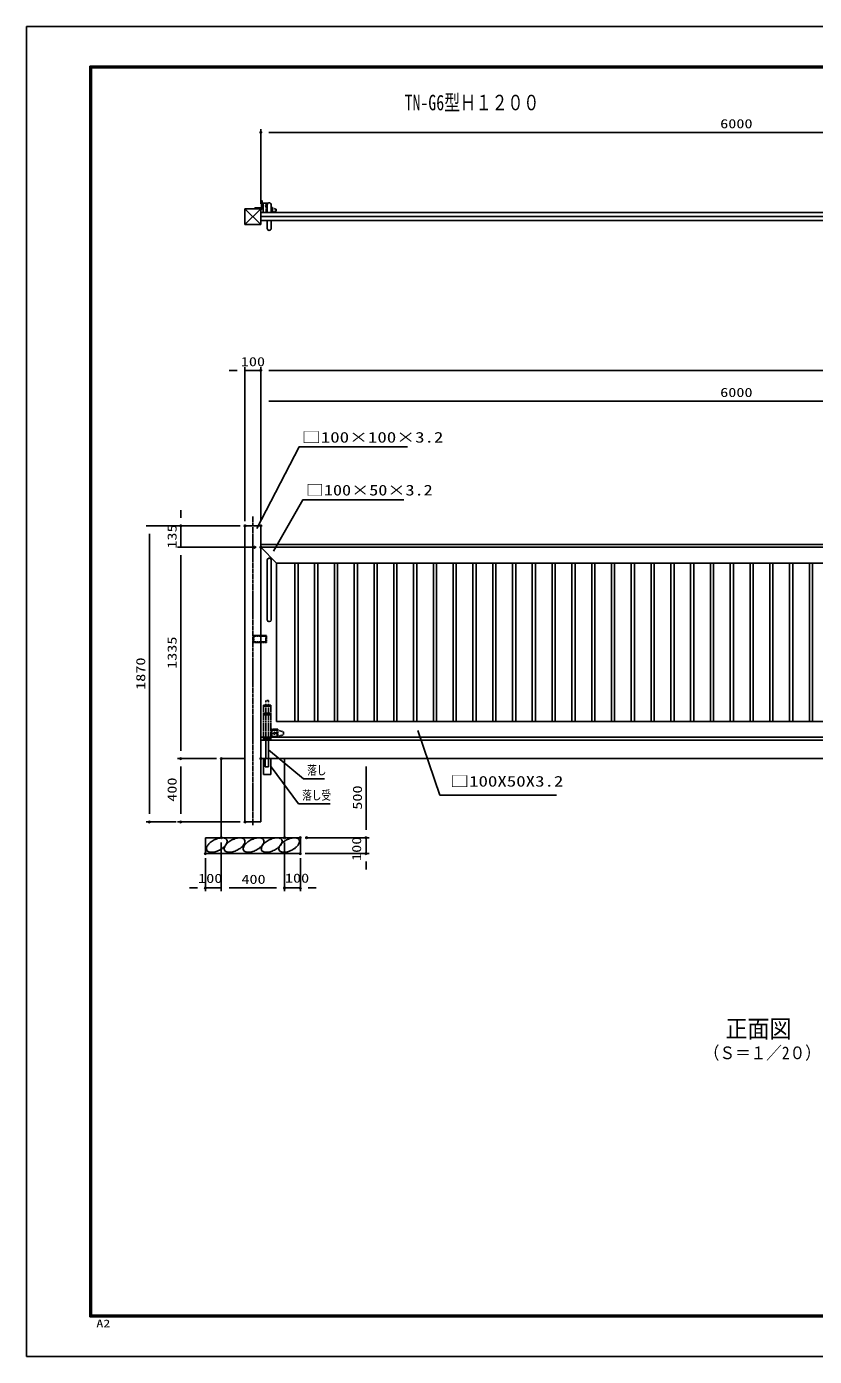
# Model space of a CAD drawing. Units: millimetres, scale not verified. Extents: x -5940 to 5940, y -4200 to 4200.
# Drawn here: x -5940 to -964, y -4200 to 4200 of the extents above; entities that cross this region are included whole.
import ezdxf
from ezdxf.enums import TextEntityAlignment as Align

# ---------------------------------------------------------------- set-up
doc = ezdxf.new("R2010")
doc.units = ezdxf.units.MM
doc.header["$LTSCALE"] = 20
doc.header["$PDMODE"] = 32
doc.header["$PDSIZE"] = 10
for name, pattern in [('DASHED', [7.5, 6, -1.5]), ('USER1', [0.375, 0.25, -0.125]), ('USER3', [1.125, 0.75, -0.125, 0.125, -0.125]), ('USER5', [1.01, 0.5, -0.25, 0.01, -0.25])]:
    doc.linetypes.add(name, pattern=pattern)
for name, color, linetype, lineweight in [('0-0_0', 7, 'Continuous', 25), ('0-1_1', 7, 'Continuous', 25), ('0-2_EXTCNT-L', 4, 'Continuous', 25), ('0-3_CENTLN-L', 4, 'USER1', 25), ('0-7_WAKU', 7, 'Continuous', 25)]:
    doc.layers.add(name, color=color, linetype=linetype, lineweight=lineweight)
doc.layers.add('0-5_DEFPOINTS', color=7, linetype='Continuous')
doc.layers.add('0-6_10', color=7, linetype='Continuous')
doc.styles.add('ＭＳ ゴシック', font='')
doc.styles.get('ＭＳ ゴシック').set_extended_font_data('MS Gothic')

msp = doc.modelspace()

# ---------------------------------------------------------------- linework, layer by layer
at = {"layer": '0-0_0', "color": 1}
for p, q in [((-4460.61, 3079.76), (-4460.61, 3551.64)), ((-4560.61, 1076.24), (-4560.61, 2048.47)), ((-4460.61, 1076.24), (-4460.61, 2048.47)), ((-4460.61, 1076.24), (-4460.61, 2048.47)), ((-4460.61, 1076.24), (-4460.61, 1854.1)), ((-4590.61, 1046.24), (-5184.6, 1046.24)), ((-4590.61, 1046.24), (-4986.21, 1046.24)), ((-4530.61, 911.24), (-4986.21, 911.24)), ((-4490.61, 911.24), (-4986.21, 911.24)), ((-4740.61, -423.76), (-4986.21, -423.76)), ((-4740.61, -423.76), (-4986.21, -423.76)), ((-4430.61, -423.76), (-3775.53, -423.76)), ((-4996.21, -823.76), (-5184.6, -823.76)), ((-4590.61, -823.76), (-4986.21, -823.76)), ((-4180.61, -923.76), (-3775.53, -923.76)), ((-4140.61, -923.76), (-3775.53, -923.76)), ((-4710.61, -953.76), (-4710.61, -1261.21)), ((-4710.61, -953.76), (-4710.61, -1261.21)), ((-4310.61, -953.76), (-4310.61, -1261.21)), ((-4310.61, -953.76), (-4310.61, -1261.21)), ((-4810.61, -1053.76), (-4810.61, -1261.21)), ((-4210.61, -1053.76), (-4210.61, -1261.21)), ((-4180.61, -1023.76), (-3775.53, -1023.76))]:
    msp.add_line(p, q, dxfattribs=at)
at = {"layer": '0-0_0', "color": 2}
for p, q in [((1489.39, 3531.64), (-4410.61, 3531.64)), ((-4610.61, 2028.47), (-4660.61, 2028.47)), ((-4560.61, 2028.47), (-4460.61, 2028.47)), ((-4410.61, 2028.47), (2689.39, 2028.47)), ((-4410.61, 2028.47), (-4360.61, 2028.47)), ((-4410.61, 1834.1), (1489.39, 1834.1)), ((-4966.21, 1096.24), (-4966.21, 1146.24)), ((-4966.21, 911.24), (-4966.21, 1046.24)), ((-5164.6, 996.24), (-5164.6, -773.76)), ((-4966.21, 861.24), (-4966.21, -373.76)), ((-4966.21, 861.24), (-4966.21, 811.24)), ((-4966.21, -473.76), (-4966.21, -773.76)), ((-3795.53, -473.76), (-3795.53, -873.76)), ((-3795.53, -873.76), (-3795.53, -823.76)), ((-3795.53, -923.76), (-3795.53, -1023.76)), ((-3795.53, -1073.76), (-3795.53, -1123.76)), ((-4860.61, -1241.21), (-4910.61, -1241.21)), ((-4710.61, -1241.21), (-4810.61, -1241.21)), ((-4660.61, -1241.21), (-4610.61, -1241.21)), ((-4660.61, -1241.21), (-4360.61, -1241.21)), ((-4360.61, -1241.21), (-4410.61, -1241.21)), ((-4310.61, -1241.21), (-4210.61, -1241.21)), ((-4160.61, -1241.21), (-4110.61, -1241.21))]:
    msp.add_line(p, q, dxfattribs=at)
at = {"layer": '0-0_0'}
for p, q in [((-4560.61, 3049.76), (-4460.61, 2949.76)), ((-4460.61, 3049.76), (-4560.61, 2949.76)), ((-4445.85, 3025.17), (-4405.85, 3025.17)), ((-4460.61, 911.24), (-4360.61, 811.24)), ((-4409.97, 841.81), (-4404.74, 841.81)), ((-4419.97, 451.81), (-4419.97, 831.81)), ((-4394.74, 831.81), (-4394.74, 451.81)), ((-4409.97, 441.81), (-4404.74, 441.81))]:
    msp.add_line(p, q, dxfattribs=at)
at = {"layer": '0-0_0', "color": 4}
for p, q in [((-4498.51, 3055.08), (-4498.51, 3049.76)), ((-4457.24, 3055.08), (-4498.51, 3055.08)), ((-4445.85, 3085.17), (-4445.85, 3025.17)), ((-4445.85, 3085.17), (-4414.39, 3085.17))]:
    msp.add_line(p, q, dxfattribs=at)
at = {"layer": '0-0_0', "color": 4, "linetype": 'USER1'}
for p, q in [((-4386.48, 3053.29), (-4364.08, 3046.12)), ((-4386.48, 3027.69), (-4364.08, 3034.86)), ((-4352.61, -243.76), (-4317.61, -254.96)), ((-4352.61, -283.76), (-4317.61, -272.56))]:
    msp.add_line(p, q, dxfattribs=at)
at = {"layer": '0-0_0', "color": 4, "linetype": 'DASHED'}
for p, q in [((-4433.41, -423.76), (-4433.41, -476.8)), ((-4433.41, -476.8), (-4411.74, -476.8)), ((-4411.74, -476.8), (-4411.74, -423.76))]:
    msp.add_line(p, q, dxfattribs=at)
at = {"layer": '0-0_0', "color": 4}
for points in [[(-4451.55, 3049.76), (-4451.55, 3098.47), (-4457.24, 3098.47), (-4457.24, 3055.08)], [(-4451.55, 3075.17), (-4445.85, 3075.17), (-4445.85, 3077.67), (-4451.55, 3077.67)]]:
    msp.add_lwpolyline(points, dxfattribs=at)
at = {"layer": '0-0_0', "color": 4, "linetype": 'USER1'}
for points in [[(-4391.96, 3045.11), (-4391.96, 3035.05), (-4389.66, 3035.05), (-4389.66, 3045.11)], [(-4508.87, 353.71), (-4508.87, 309.39), (-4424.15, 309.39), (-4424.15, 353.71)], [(-4503.87, 348.71), (-4503.87, 314.39), (-4429.15, 314.39), (-4429.15, 348.71)], [(-4361.17, -256.54), (-4361.17, -272.26), (-4357.57, -272.26), (-4357.57, -256.54)]]:
    msp.add_lwpolyline(points, close=True, dxfattribs=at)
at = {"layer": '0-0_0'}
for points in [[(-3534.73, 1544.91), (-4218.93, 1544.91), (-4485.95, 1030.12)], [(-3556.51, 1210.89), (-4194.78, 1210.89), (-4380.77, 886.02)], [(-2593.12, -654.33), (-3329.35, -654.33), (-3468.53, -245.38)], [(-4058.9, -552.11), (-4190.24, -552.11), (-4411.79, -367.93)], [(-4023.57, -710.21), (-4221.83, -710.21), (-4395.11, -475.76)]]:
    msp.add_lwpolyline(points, dxfattribs=at)
at = {"layer": '0-0_0', "color": 4}
msp.add_circle((-4425.68, 3067.19), 5.74, dxfattribs=at)
at = {"layer": '0-0_0', "color": 4, "linetype": 'USER1'}
msp.add_circle((-4374.61, -263.76), 6.12, dxfattribs=at)
at = {"layer": '0-0_0'}
for centre, start, end in [((-4409.97, 831.81), 90, 180), ((-4404.74, 831.81), 0, 90), ((-4409.97, 451.81), 180, 270), ((-4404.74, 451.81), 270, 0)]:
    msp.add_arc(centre, 10, start, end, dxfattribs=at)
at = {"layer": '0-1_1'}
for p, q in [((-4445.85, 3049.76), (-4560.61, 3049.76)), ((-4560.61, 3049.76), (-4560.61, 2949.76)), ((-4460.61, 3049.76), (-4460.61, 2949.76)), ((1539.39, 3024.76), (-4460.61, 3024.76)), ((-4460.61, 2949.76), (-4560.61, 2949.76)), ((1539.39, 2999.76), (-4460.61, 2999.76)), ((1539.39, 2974.76), (-4460.61, 2974.76)), ((-4560.61, 1046.24), (-4560.61, -823.76)), ((-4460.61, 1046.24), (-4560.61, 1046.24)), ((-4460.61, 1046.24), (-4460.61, -823.76)), ((1539.39, 929.24), (-4460.61, 929.24)), ((1539.39, 911.24), (-4460.61, 911.24)), ((-4360.61, 811.24), (-4360.61, -188.76)), ((1539.39, 811.24), (-4360.61, 811.24)), ((-4245.61, 811.24), (-4245.61, -188.76)), ((-4225.61, 811.24), (-4225.61, -188.76)), ((-4120.61, 811.24), (-4120.61, -188.76)), ((-4100.61, 811.24), (-4100.61, -188.76)), ((-3995.61, 811.24), (-3995.61, -188.76)), ((-3975.61, 811.24), (-3975.61, -188.76)), ((-3870.61, 811.24), (-3870.61, -188.76)), ((-3850.61, 811.24), (-3850.61, -188.76)), ((-3745.61, 811.24), (-3745.61, -188.76)), ((-3725.61, 811.24), (-3725.61, -188.76)), ((-3620.61, 811.24), (-3620.61, -188.76)), ((-3600.61, 811.24), (-3600.61, -188.76)), ((-3495.61, 811.24), (-3495.61, -188.76)), ((-3475.61, 811.24), (-3475.61, -188.76)), ((-3370.61, 811.24), (-3370.61, -188.76)), ((-3350.61, 811.24), (-3350.61, -188.76)), ((-3245.61, 811.24), (-3245.61, -188.76)), ((-3225.61, 811.24), (-3225.61, -188.76)), ((-3120.61, 811.24), (-3120.61, -188.76)), ((-3100.61, 811.24), (-3100.61, -188.76)), ((-2995.61, 811.24), (-2995.61, -188.76)), ((-2975.61, 811.24), (-2975.61, -188.76)), ((-2870.61, 811.24), (-2870.61, -188.76)), ((-2850.61, 811.24), (-2850.61, -188.76)), ((-2745.61, 811.24), (-2745.61, -188.76)), ((-2725.61, 811.24), (-2725.61, -188.76)), ((-2620.61, 811.24), (-2620.61, -188.76)), ((-2600.61, 811.24), (-2600.61, -188.76)), ((-2495.61, 811.24), (-2495.61, -188.76)), ((-2475.61, 811.24), (-2475.61, -188.76)), ((-2370.61, 811.24), (-2370.61, -188.76)), ((-2350.61, 811.24), (-2350.61, -188.76)), ((-2245.61, 811.24), (-2245.61, -188.76)), ((-2225.61, 811.24), (-2225.61, -188.76)), ((-2120.61, 811.24), (-2120.61, -188.76)), ((-2100.61, 811.24), (-2100.61, -188.76)), ((-1995.61, 811.24), (-1995.61, -188.76)), ((-1975.61, 811.24), (-1975.61, -188.76)), ((-1870.61, 811.24), (-1870.61, -188.76)), ((-1850.61, 811.24), (-1850.61, -188.76)), ((-1745.61, 811.24), (-1745.61, -188.76)), ((-1725.61, 811.24), (-1725.61, -188.76)), ((-1620.61, 811.24), (-1620.61, -188.76)), ((-1600.61, 811.24), (-1600.61, -188.76)), ((-1495.61, 811.24), (-1495.61, -188.76)), ((-1475.61, 811.24), (-1475.61, -188.76)), ((-1370.61, 811.24), (-1370.61, -188.76)), ((-1350.61, 811.24), (-1350.61, -188.76)), ((-1245.61, 811.24), (-1245.61, -188.76)), ((-1225.61, 811.24), (-1225.61, -188.76)), ((-1120.61, 811.24), (-1120.61, -188.76)), ((-1100.61, 811.24), (-1100.61, -188.76)), ((-995.61, 811.24), (-995.61, -188.76)), ((-975.61, 811.24), (-975.61, -188.76)), ((1539.39, -188.76), (-4360.61, -188.76)), ((1539.39, -288.76), (-4460.61, -288.76)), ((1539.39, -306.76), (-4460.61, -306.76)), ((3172.2, -423.76), (-4460.61, -423.76)), ((-4310.61, -423.76), (-4310.61, -923.76)), ((-4460.61, -823.76), (-4560.61, -823.76)), ((-4810.61, -923.76), (-4810.61, -1023.76)), ((-4210.61, -923.76), (-4810.61, -923.76))]:
    msp.add_line(p, q, dxfattribs=at)
at = {"layer": '0-1_1', "color": 4}
for p, q in [((-4419.97, 3074.76), (-4419.97, 3024.76)), ((-4394.97, 3074.76), (-4394.97, 3024.76)), ((-4364.08, 3046.12), (-4364.08, 3034.86)), ((-4419.97, 2924.76), (-4419.97, 2974.76)), ((-4394.97, 2924.76), (-4394.97, 2974.76)), ((-4352.61, -288.76), (-4396.61, -288.76)), ((-4317.61, -254.96), (-4317.61, -272.56)), ((-4396.61, -523.76), (-4444.61, -523.76))]:
    msp.add_line(p, q, dxfattribs=at)
at = {"layer": '0-1_1', "color": 4, "linetype": 'USER1'}
for p, q in [((-4389.68, 3056.49), (-4389.68, 3024.49)), ((-4386.48, 3056.49), (-4386.48, 3024.49)), ((-4352.61, -238.76), (-4396.61, -238.76)), ((-4352.61, -243.76), (-4396.61, -243.76)), ((-4357.61, -238.76), (-4357.61, -288.76)), ((-4352.61, -238.76), (-4352.61, -288.76)), ((-4352.61, -283.76), (-4396.61, -283.76))]:
    msp.add_line(p, q, dxfattribs=at)
at = {"layer": '0-1_1', "color": 4, "linetype": 'USER5'}
msp.add_line((-4412.61, -56.76), (-4428.61, -56.76), dxfattribs=at)
at = {"layer": '0-1_1'}
for points in [[(-4560.61, -423.76), (-4710.61, -423.76), (-4710.61, -923.76)], [(-4210.61, -923.76), (-4210.61, -1023.76), (-4810.61, -1023.76)]]:
    msp.add_lwpolyline(points, dxfattribs=at)
at = {"layer": '0-1_1', "color": 4}
for centre, start, end in [((-4407.47, 3074.76), 0, 180), ((-4407.47, 2924.76), 180, 0)]:
    msp.add_arc(centre, 12.5, start, end, dxfattribs=at)
at = {"layer": '0-2_EXTCNT-L'}
for p, q in [((-4389.68, 3056.49), (-4394.97, 3046.24)), ((-4386.48, 3056.49), (-4389.68, 3056.49))]:
    msp.add_line(p, q, dxfattribs=at)
for centre, radius, start, end in [((-4785.24, -993.77), 19.33, 167.66903, 207.06435), ((-4753.83, -1000.64), 51.48, 143.82871, 167.66903), ((-4785.24, -993.77), 19.33, 207.06435, 246.45966), ((-4724.11, -1022.37), 88.3, 128.86436, 143.82871), ((-4690.6, -1063.95), 141.7, 117.06435, 128.86436), ((-4690.6, -1063.95), 141.7, 105.26434, 117.06435), ((-4786.65, -875.96), 141.7, 285.26434, 297.06435), ((-4704.66, -1012.43), 88.3, 90.29999, 105.26434), ((-4786.65, -875.96), 141.7, 297.06435, 308.86436), ((-4704.86, -975.61), 51.48, 66.45966, 90.29999), ((-4753.14, -917.54), 88.3, 308.86436, 323.82871), ((-4673.24, -993.77), 19.33, 167.66903, 207.06435), ((-4641.83, -1000.64), 51.48, 143.82871, 167.66903), ((-4673.24, -993.77), 19.33, 207.06435, 246.45966), ((-4692.01, -946.14), 19.33, 27.06435, 66.45966), ((-4612.11, -1022.37), 88.3, 128.86436, 143.82871), ((-4723.42, -939.27), 51.48, 323.82871, 347.66903), ((-4692.01, -946.14), 19.33, 347.66903, 27.06435), ((-4578.6, -1063.95), 141.7, 117.06435, 128.86436), ((-4578.6, -1063.95), 141.7, 105.26434, 117.06435), ((-4674.65, -875.96), 141.7, 285.26434, 297.06435), ((-4592.66, -1012.43), 88.3, 90.29999, 105.26434), ((-4674.65, -875.96), 141.7, 297.06435, 308.86436), ((-4592.86, -975.61), 51.48, 66.45966, 90.29999), ((-4641.14, -917.54), 88.3, 308.86436, 323.82871), ((-4553.24, -993.77), 19.33, 167.66903, 207.06435), ((-4580.01, -946.14), 19.33, 27.06435, 66.45966), ((-4521.83, -1000.64), 51.48, 143.82871, 167.66903), ((-4553.24, -993.77), 19.33, 207.06435, 246.45966), ((-4611.42, -939.27), 51.48, 323.82871, 347.66903), ((-4492.11, -1022.37), 88.3, 128.86436, 143.82871), ((-4580.01, -946.14), 19.33, 347.66903, 27.06435), ((-4458.6, -1063.95), 141.7, 117.06435, 128.86436), ((-4458.6, -1063.95), 141.7, 105.26434, 117.06435), ((-4554.65, -875.96), 141.7, 285.26434, 297.06435), ((-4472.66, -1012.43), 88.3, 90.29999, 105.26434), ((-4554.65, -875.96), 141.7, 297.06435, 308.86436), ((-4472.86, -975.61), 51.48, 66.45966, 90.29999), ((-4521.14, -917.54), 88.3, 308.86436, 323.82871), ((-4438.24, -993.77), 19.33, 167.66903, 207.06435), ((-4406.83, -1000.64), 51.48, 143.82871, 167.66903), ((-4438.24, -993.77), 19.33, 207.06435, 246.45966), ((-4460.01, -946.14), 19.33, 27.06435, 66.45966), ((-4491.42, -939.27), 51.48, 323.82871, 347.66903), ((-4377.11, -1022.37), 88.3, 128.86436, 143.82871), ((-4460.01, -946.14), 19.33, 347.66903, 27.06435), ((-4343.6, -1063.95), 141.7, 117.06435, 128.86436), ((-4343.6, -1063.95), 141.7, 105.26434, 117.06435), ((-4439.65, -875.96), 141.7, 285.26434, 297.06435), ((-4357.66, -1012.43), 88.3, 90.29999, 105.26434), ((-4439.65, -875.96), 141.7, 297.06435, 308.86436), ((-4357.86, -975.61), 51.48, 66.45966, 90.29999), ((-4406.14, -917.54), 88.3, 308.86436, 323.82871), ((-4328.24, -993.77), 19.33, 167.66903, 207.06435), ((-4296.83, -1000.64), 51.48, 143.82871, 167.66903), ((-4328.24, -993.77), 19.33, 207.06435, 246.45966), ((-4267.11, -1022.37), 88.3, 128.86436, 143.82871), ((-4345.01, -946.14), 19.33, 27.06435, 66.45966), ((-4376.42, -939.27), 51.48, 323.82871, 347.66903), ((-4345.01, -946.14), 19.33, 347.66903, 27.06435), ((-4233.6, -1063.95), 141.7, 117.06435, 128.86436), ((-4233.6, -1063.95), 141.7, 105.26434, 117.06435), ((-4329.65, -875.96), 141.7, 285.26434, 297.06435), ((-4247.66, -1012.43), 88.3, 90.29999, 105.26434), ((-4329.65, -875.96), 141.7, 297.06435, 308.86436), ((-4247.86, -975.61), 51.48, 66.45966, 90.29999), ((-4296.14, -917.54), 88.3, 308.86436, 323.82871), ((-4235.01, -946.14), 19.33, 27.06435, 66.45966), ((-4266.42, -939.27), 51.48, 323.82871, 347.66903), ((-4235.01, -946.14), 19.33, 347.66903, 27.06435), ((-4772.4, -964.3), 51.48, 246.45966, 270.29999), ((-4772.59, -927.48), 88.3, 270.29999, 285.26434), ((-4660.4, -964.3), 51.48, 246.45966, 270.29999), ((-4660.59, -927.48), 88.3, 270.29999, 285.26434), ((-4540.4, -964.3), 51.48, 246.45966, 270.29999), ((-4540.59, -927.48), 88.3, 270.29999, 285.26434), ((-4425.4, -964.3), 51.48, 246.45966, 270.29999), ((-4425.59, -927.48), 88.3, 270.29999, 285.26434), ((-4315.4, -964.3), 51.48, 246.45966, 270.29999), ((-4315.59, -927.48), 88.3, 270.29999, 285.26434)]:
    msp.add_arc(centre, radius, start, end, dxfattribs=at)
at = {"layer": '0-3_CENTLN-L', "color": 2}
msp.add_line((-4425.85, 3085.17), (-4425.85, 3024.76), dxfattribs=at)
at = {"layer": '0-3_CENTLN-L', "color": 2, "linetype": 'USER3'}
msp.add_line((-4510.61, 1106.24), (-4510.61, -845.15), dxfattribs=at)
at = {"layer": '0-3_CENTLN-L', "linetype": 'USER5'}
for p, q in [((-4428.61, -56.76), (-4428.61, -86.76)), ((-4412.61, -56.76), (-4412.61, -86.76))]:
    msp.add_line(p, q, dxfattribs=at)
at = {"layer": '0-3_CENTLN-L'}
for p, q in [((-4396.61, -86.76), (-4444.61, -86.76)), ((-4444.61, -86.76), (-4444.61, -299.76)), ((-4396.61, -92.76), (-4444.61, -92.76)), ((-4396.61, -136.76), (-4444.61, -136.76)), ((-4396.61, -146.76), (-4444.61, -146.76)), ((-4428.61, -92.76), (-4428.61, -136.76)), ((-4428.61, -146.76), (-4428.61, -293.76)), ((-4412.61, -92.76), (-4412.61, -136.76)), ((-4412.61, -146.76), (-4412.61, -293.76)), ((-4396.61, -86.76), (-4396.61, -306.76)), ((-4396.61, -293.76), (-4444.61, -293.76)), ((-4444.61, -299.76), (-4444.61, -306.76)), ((-4396.61, -299.76), (-4444.61, -299.76))]:
    msp.add_line(p, q, dxfattribs=at)
at = {"layer": '0-3_CENTLN-L', "linetype": 'Continuous'}
for p, q in [((-4391.61, -238.76), (-4391.61, -288.76)), ((-4428.61, -299.76), (-4428.61, -423.76)), ((-4412.61, -299.76), (-4412.61, -423.76)), ((-4444.61, -423.76), (-4444.61, -523.76)), ((-4396.61, -423.76), (-4396.61, -523.76))]:
    msp.add_line(p, q, dxfattribs=at)
at = {"layer": '0-5_DEFPOINTS'}
for p in [(-4460.61, 3531.64), (-4460.61, 3049.76), (-4460.61, 2028.47), (-4966.21, 1046.24), (-4560.61, 1046.24), (-4560.61, 1046.24), (-4460.61, 1046.24), (-4500.61, 911.24), (-4460.61, 911.24), (-4966.21, -423.76), (-4710.61, -423.76), (-4460.61, -423.76), (-5164.6, -823.76), (-4966.21, -823.76), (-4966.21, -823.76), (-4560.61, -823.76), (-4710.61, -923.76), (-4310.61, -923.76), (-4210.61, -923.76), (-4170.61, -923.76), (-3795.53, -923.76), (-4810.61, -1023.76), (-4210.61, -1023.76), (-4210.61, -1023.76), (-3795.53, -1023.76), (-4810.61, -1241.21), (-4310.61, -1241.21), (-4210.61, -1241.21)]:
    msp.add_point(p, dxfattribs=at)
at = {"layer": '0-7_WAKU', "color": 3}
msp.add_lwpolyline([(-5940, 4200), (5940, 4200), (5940, -4200), (-5940, -4200)], close=True, dxfattribs=at)
at = {"layer": '0-7_WAKU'}
for points in [[(-5540, 3950), (5540, 3950), (5540, -3950), (-5540, -3950)], [(-5537.5, 3947.5), (5537.5, 3947.5), (5537.5, -3947.5), (-5537.5, -3947.5)], [(-5535, 3945), (5535, 3945), (5535, -3945), (-5535, -3945)], [(-5532.5, 3942.5), (5532.5, 3942.5), (5532.5, -3942.5), (-5532.5, -3942.5)], [(-5530, 3940), (5530, 3940), (5530, -3940), (-5530, -3940)]]:
    msp.add_lwpolyline(points, close=True, dxfattribs=at)

# ---------------------------------------------------------------- texts
at = {"layer": '0-0_0', "color": 3, "style": 'ＭＳ ゴシック'}
for s, height, width, p in [('6000', 57.77, 1.3, (-1558.97, 3540.54)), ('100', 57.77, 1.3, (-4587.11, 2037.36)), ('6000', 57.77, 1.3, (-1558.97, 1842.99)), ('□100×100×3.2', 67.35, 1.3, (-4201.1, 1551.96)), ('□100×50×3.2', 67.35, 1.25, (-4176.95, 1217.94)), ('落し', 57.77, 0.75, (-4167.74, -543.22)), ('□100X50X3.2', 67.35, 1.3, (-3264.49, -620.94)), ('落し受', 57.77, 0.75, (-4199.33, -701.31)), ('100', 57.77, 1.3, (-4856.68, -1226.42)), ('400', 57.77, 1.3, (-4583.47, -1232.31)), ('100', 57.77, 1.3, (-4308.22, -1225.07))]:
    msp.add_text(s, height=height, dxfattribs=dict(at, width=width)).set_placement(p, align=Align.BOTTOM_LEFT)
at = {"layer": '0-0_0', "color": 3, "style": 'ＭＳ ゴシック', "width": 1.3}
for s, p in [('135', (-4975.11, 902.24)), ('1335', (-4975.11, 142.95)), ('1870', (-5173.49, 10.45)), ('400', (-4975.11, -696.62)), ('500', (-3804.43, -746.62)), ('100', (-3809.56, -1070.09))]:
    msp.add_text(s, height=57.77, rotation=90, dxfattribs=at).set_placement(p, align=Align.BOTTOM_LEFT)
at = {"layer": '0-1_1', "color": 4, "style": 'ＭＳ ゴシック', "width": 0.9}
for s, height, p in [('正面図', 113, (-1524.95, -2220.32)), ('（Ｓ＝１／2０）', 80.21, (-1662.03, -2346.64))]:
    msp.add_text(s, height=height, dxfattribs=at).set_placement(p, align=Align.BOTTOM_LEFT)
at = {"layer": '0-6_10', "style": 'ＭＳ ゴシック', "width": 0.75}
msp.add_text(' TN-G6型Ｈ１２００', height=97.86, dxfattribs=at).set_placement((-3602.1, 3642.01), align=Align.BOTTOM_LEFT)
at = {"layer": '0-7_WAKU', "style": 'ＭＳ ゴシック', "width": 1.35}
msp.add_text('A2', height=48.11, dxfattribs=at).set_placement((-5499.47, -4030.51), align=Align.BOTTOM_LEFT)

doc.saveas('drawing.dxf')
